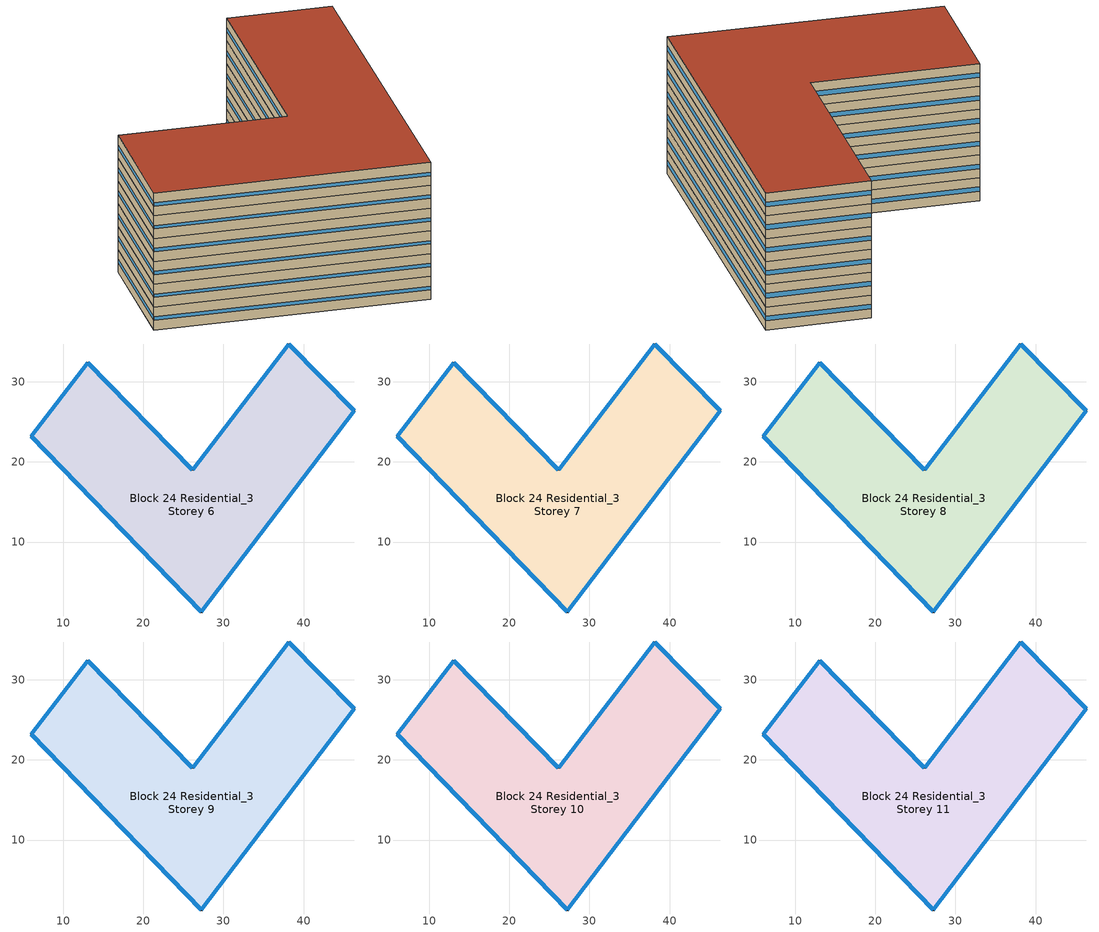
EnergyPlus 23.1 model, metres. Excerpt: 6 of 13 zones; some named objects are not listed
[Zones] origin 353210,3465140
Block 24 Residential_3 Storey 6
 floor outside (Project Floor): 38.16,34.72 46.32,26.4 27.22,1.28 6.01,23.19 13.09,32.41 26.13,19.03 z18
 wall outside (Project Wall): 6.01,23.19 27.22,1.28 46.32,26.4 38.16,34.72 26.13,19.03 13.09,32.41 6.01,23.19 z18:21
 window (Residential_west_window_construction): 6.02,23.18 27.21,1.29 / 38.15,34.71 26.14,19.04 / 13.09,32.4 6.01,23.2 z19.27:19.73
 window (Residential_east_window_construction): 27.23,1.29 46.31,26.39 / 46.32,26.4 38.16,34.71 / 26.13,19.04 13.1,32.4 z19.2:19.8
 roof outside (Project Ceiling): 27.22,1.28 46.32,26.4 38.16,34.72 26.13,19.03 13.09,32.41 6.01,23.19 z21
Block 24 Residential_3 Storey 7
 floor outside (Project Floor): 38.16,34.72 46.32,26.4 27.22,1.28 6.01,23.19 13.09,32.41 26.13,19.03 z21
 wall outside (Project Wall): 6.01,23.19 27.22,1.28 46.32,26.4 38.16,34.72 26.13,19.03 13.09,32.41 6.01,23.19 z21:24
 window (Residential_west_window_construction): 6.02,23.18 27.21,1.29 / 38.15,34.71 26.14,19.04 / 13.09,32.4 6.01,23.2 z22.27:22.73
 window (Residential_east_window_construction): 27.23,1.29 46.31,26.39 / 46.32,26.4 38.16,34.71 / 26.13,19.04 13.1,32.4 z22.2:22.8
 roof outside (Project Ceiling): 27.22,1.28 46.32,26.4 38.16,34.72 26.13,19.03 13.09,32.41 6.01,23.19 z24
Block 24 Residential_3 Storey 8
 floor outside (Project Floor): 38.16,34.72 46.32,26.4 27.22,1.28 6.01,23.19 13.09,32.41 26.13,19.03 z24
 wall outside (Project Wall): 6.01,23.19 27.22,1.28 46.32,26.4 38.16,34.72 26.13,19.03 13.09,32.41 6.01,23.19 z24:27
 window (Residential_west_window_construction): 6.02,23.18 27.21,1.29 / 38.15,34.71 26.14,19.04 / 13.09,32.4 6.01,23.2 z25.27:25.73
 window (Residential_east_window_construction): 27.23,1.29 46.31,26.39 / 46.32,26.4 38.16,34.71 / 26.13,19.04 13.1,32.4 z25.2:25.8
 roof outside (Project Ceiling): 27.22,1.28 46.32,26.4 38.16,34.72 26.13,19.03 13.09,32.41 6.01,23.19 z27
Block 24 Residential_3 Storey 9
 floor outside (Project Floor): 38.16,34.72 46.32,26.4 27.22,1.28 6.01,23.19 13.09,32.41 26.13,19.03 z27
 wall outside (Project Wall): 6.01,23.19 27.22,1.28 46.32,26.4 38.16,34.72 26.13,19.03 13.09,32.41 6.01,23.19 z27:30
 window (Residential_west_window_construction): 6.02,23.18 27.21,1.29 / 38.15,34.71 26.14,19.04 / 13.09,32.4 6.01,23.2 z28.27:28.73
 window (Residential_east_window_construction): 27.23,1.29 46.31,26.39 / 46.32,26.4 38.16,34.71 / 26.13,19.04 13.1,32.4 z28.2:28.8
 roof outside (Project Ceiling): 27.22,1.28 46.32,26.4 38.16,34.72 26.13,19.03 13.09,32.41 6.01,23.19 z30
Block 24 Residential_3 Storey 10
 floor outside (Project Floor): 38.16,34.72 46.32,26.4 27.22,1.28 6.01,23.19 13.09,32.41 26.13,19.03 z30
 wall outside (Project Wall): 6.01,23.19 27.22,1.28 46.32,26.4 38.16,34.72 26.13,19.03 13.09,32.41 6.01,23.19 z30:33
 window (Residential_west_window_construction): 6.02,23.18 27.21,1.29 / 38.15,34.71 26.14,19.04 / 13.09,32.4 6.01,23.2 z31.27:31.73
 window (Residential_east_window_construction): 27.23,1.29 46.31,26.39 / 46.32,26.4 38.16,34.71 / 26.13,19.04 13.1,32.4 z31.2:31.8
 roof outside (Project Ceiling): 27.22,1.28 46.32,26.4 38.16,34.72 26.13,19.03 13.09,32.41 6.01,23.19 z33
Block 24 Residential_3 Storey 11
 floor outside (Project Floor): 38.16,34.72 46.32,26.4 27.22,1.28 6.01,23.19 13.09,32.41 26.13,19.03 z33
 wall outside (Project Wall): 6.01,23.19 27.22,1.28 46.32,26.4 38.16,34.72 26.13,19.03 13.09,32.41 6.01,23.19 z33:36
 window (Residential_west_window_construction): 6.02,23.18 27.21,1.29 / 38.15,34.71 26.14,19.04 / 13.09,32.4 6.01,23.2 z34.27:34.73
 window (Residential_east_window_construction): 27.23,1.29 46.31,26.39 / 46.32,26.4 38.16,34.71 / 26.13,19.04 13.1,32.4 z34.2:34.8
 roof outside (Project Ceiling): 27.22,1.28 46.32,26.4 38.16,34.72 26.13,19.03 13.09,32.41 6.01,23.19 z36
[Building]
Building_1: North Axis=0; Terrain=City; Loads Convergence Tolerance Value=0.04; Temperature Convergence Tolerance Value=0.4; Solar Distribution=FullExterior; Maximum Number of Warmup Days=25; Minimum Number of Warmup Days=6
[Site:Location]
CHN Design_Conditions: Latitude=30; Longitude=114; Time Zone=8; Elevation=12
[SIZINGPERIOD:DESIGNDAY] Day of Month=21; DryBulb Temperature Range Modifier Type=DefaultMultipliers; Humidity Condition Type=Wetbulb; Barometric Pressure=101181; Rain Indicator=No; Snow Indicator=No; Daylight Saving Time Indicator=No; Sky Clearness=0; Begin Environment Reset Mode=FullResetAtBeginEnvironment
Name | Month | Day Type | Maximum DryBulb Temperature | Daily DryBulb Temperature Range | Wetbulb or DewPoint at Maximum DryBulb | Wind Speed | Wind Direction | Solar Model Indicator | ASHRAE Clear Sky Optical Depth for Beam Irradiance taub | ASHRAE Clear Sky Optical Depth for Diffuse Irradiance taud
Ann Htg 99.6% Condns DB | 1 | WinterDesignDay | -10 | 0 | -4.8 | 1 | 340 | ASHRAEClearSky | 0 | 0
Ann Clg .4% Condns DB=>MWB | 7 | SummerDesignDay | 40 | 6.6 | 27.1 | 3.5 | 220 | ASHRAETau | 0.781 | 1.413
[MATERIAL]
DefaultMaterial: Roughness=Rough; Thickness=0.1; Conductivity=0.1; Density=1000; Specific Heat=1000; Thermal Absorptance=0.9; Solar Absorptance=0.7; Visible Absorptance=0.7
[WINDOWMATERIAL:SIMPLEGLAZINGSYSTEM] UFactor=1.5; Solar Heat Gain Coefficient=0.4; Visible Transmittance=0.6
Residential_east_window; Residential_west_window
[CONSTRUCTION]
Project Wall; Project Floor; Project Ceiling: DefaultMaterial
Residential_east_window_construction: Residential_east_window
Residential_west_window_construction: Residential_west_window
[SPACE] Ceiling Height=autocalculate; Volume=autocalculate; Floor Area=autocalculate; Space Type=Residential
Name | Zone
Block 24 Residential_3 Storey 6_space | Block 24 Residential_3 Storey 6
Block 24 Residential_3 Storey 7_space | Block 24 Residential_3 Storey 7
Block 24 Residential_3 Storey 8_space | Block 24 Residential_3 Storey 8
Block 24 Residential_3 Storey 9_space | Block 24 Residential_3 Storey 9
Block 24 Residential_3 Storey 10_space | Block 24 Residential_3 Storey 10
Block 24 Residential_3 Storey 11_space | Block 24 Residential_3 Storey 11
[SPACELIST]
Residential: Block 24 Residential_3 Storey 0_space, Block 24 Residential_3 Storey 1_space, Block 24 Residential_3 Storey 2_space, Block 24 Residential_3 Storey 3_space, Block 24 Residential_3 Storey 4_space, Block 24 Residential_3 Storey 5_space, Block 24 Residential_3 Storey 6_space, Block 24 Residential_3 Storey 7_space, Block 24 Residential_3 Storey 8_space, Block 24 Residential_3 Storey 9_space, Block 24 Residential_3 Storey 10_space, Block 24 Residential_3 Storey 11_space, Block 24 Residential_3 Storey 12_space
[ZONE] Type=1; Multiplier=1; Ceiling Height=autocalculate; Volume=autocalculate; Floor Area=autocalculate; Part of Total Floor Area=Yes
Block 24 Residential_3 Storey 6; Block 24 Residential_3 Storey 7; Block 24 Residential_3 Storey 8; Block 24 Residential_3 Storey 9; Block 24 Residential_3 Storey 10; Block 24 Residential_3 Storey 11
[PEOPLE]
People_for_residential: Zone or ZoneList or Space or SpaceList=Residential; Number of People Schedule=SeasonalSchedule_Schedule_residential_people; Number of People Calculation Method=People/Area; People per Floor Area=0.04; Fraction Radiant=0.3; Sensible Heat Fraction=autocalculate; Activity Level Schedule=SeasonalSchedule_Schedule_residential_activity; Carbon Dioxide Generation Rate=3.82e-08; Enable ASHRAE 55 Comfort Warnings=No; Mean Radiant Temperature Calculation Type=ZoneAveraged; Clothing Insulation Calculation Method=ClothingInsulationSchedule; Cold Stress Temperature Threshold=15.56; Heat Stress Temperature Threshold=30
[LIGHTS]
Light_for_residential: Zone or ZoneList or Space or SpaceList=Residential; Schedule=SeasonalSchedule_residential_lighting; Design Level Calculation Method=Watts/Area; Watts per Zone Floor Area=5; Return Air Fraction=0; Fraction Radiant=0.32; Fraction Visible=0.25; Fraction Replaceable=1; EndUse Subcategory=General; Return Air Fraction Calculated from Plenum Temperature=No; Return Air Fraction Function of Plenum Temperature Coefficient 1=0; Return Air Fraction Function of Plenum Temperature Coefficient 2=0
[ELECTRICEQUIPMENT]
Equipment_for_residential: Zone or ZoneList or Space or SpaceList=Residential; Schedule=SeasonalSchedule_Schedule_residential_equipment; Design Level Calculation Method=Watts/Area; Watts per Zone Floor Area=3.8; Fraction Latent=0; Fraction Radiant=0; Fraction Lost=0; EndUse Subcategory=Electric Equipment
[DAYLIGHTING:CONTROLS] Illuminance Setpoint at Reference Point 1=300
Name | Zone or Space | Glare Calculation Daylighting Reference Point | Daylighting Reference Point 1
Dlight_Block 24 Residential_3 Storey 6 | Block 24 Residential_3 Storey 6 | Rpoint_Block 24 Residential_3 Storey 6 | Rpoint_Block 24 Residential_3 Storey 6
Dlight_Block 24 Residential_3 Storey 7 | Block 24 Residential_3 Storey 7 | Rpoint_Block 24 Residential_3 Storey 7 | Rpoint_Block 24 Residential_3 Storey 7
Dlight_Block 24 Residential_3 Storey 8 | Block 24 Residential_3 Storey 8 | Rpoint_Block 24 Residential_3 Storey 8 | Rpoint_Block 24 Residential_3 Storey 8
Dlight_Block 24 Residential_3 Storey 9 | Block 24 Residential_3 Storey 9 | Rpoint_Block 24 Residential_3 Storey 9 | Rpoint_Block 24 Residential_3 Storey 9
Dlight_Block 24 Residential_3 Storey 10 | Block 24 Residential_3 Storey 10 | Rpoint_Block 24 Residential_3 Storey 10 | Rpoint_Block 24 Residential_3 Storey 10
Dlight_Block 24 Residential_3 Storey 11 | Block 24 Residential_3 Storey 11 | Rpoint_Block 24 Residential_3 Storey 11 | Rpoint_Block 24 Residential_3 Storey 11
[HVACTEMPLATE:ZONE:IDEALLOADSAIRSYSTEM] Template Thermostat=Thermostat_for_residential; Maximum Heating Supply Air Temperature=50; Minimum Cooling Supply Air Temperature=13; Maximum Heating Supply Air Humidity Ratio=0.0156; Minimum Cooling Supply Air Humidity Ratio=0.0077; Heating Limit=NoLimit; Cooling Limit=NoLimit; Dehumidification Control Type=ConstantSensibleHeatRatio; Cooling Sensible Heat Ratio=0.7; Dehumidification Setpoint=60; Humidification Control Type=None; Humidification Setpoint=30; Outdoor Air Method=DetailedSpecification; Outdoor Air Flow Rate per Person=0.00944; Outdoor Air Flow Rate per Zone Floor Area=0; Outdoor Air Flow Rate per Zone=0; Design Specification Outdoor Air Object=Ventilation_for_residential; Demand Controlled Ventilation Type=None; Outdoor Air Economizer Type=NoEconomizer; Heat Recovery Type=None; Sensible Heat Recovery Effectiveness=0.7; Latent Heat Recovery Effectiveness=0.65
Block 24 Residential_3 Storey 6; Block 24 Residential_3 Storey 7; Block 24 Residential_3 Storey 8; Block 24 Residential_3 Storey 9; Block 24 Residential_3 Storey 10; Block 24 Residential_3 Storey 11
[DESIGNSPECIFICATION:OUTDOORAIR]
Ventilation_for_residential: Outdoor Air Method=Flow/Person; Outdoor Air Flow per Person=0.00833333; Outdoor Air Flow per Zone Floor Area=0; Outdoor Air Flow per Zone=0; Outdoor Air Flow Air Changes per Hour=0
[SCHEDULE:DAY:HOURLY]
Schedule_residential_lighting_weekday_hourly; Schedule_residential_lighting_holiday_hourly: 0.1, 0.1, 0.1, 0.1, 0.1, 0.8, 0.5, 0, 0, 0, 0, 0, 0, 0, 0, 0, 0, 0, 1, 1, 1, 1, 0.1, 0.1
Schedule_residential_equipment_weekday_hourly: 0.2, 0.2, 0.2, 0.2, 0.2, 0.2, 0.8, 0.8, 0.6, 0.6, 0.8, 0.8, 0.8, 0.5, 0.5, 0.5, 0.6, 0.9, 0.9, 0.9, 0.9, 0.9, 0.2, 0.2
Schedule_residential_equipment_holiday_hourly: 0.2, 0.2, 0.2, 0.2, 0.2, 0.2, 0.75, 1, 0.5, 0.3, 0.5, 0.8, 0.5, 0.25, 0.25, 0.25, 0.25, 0.5, 0.9, 0.8, 0.75, 0.5, 0.2, 0.2
Schedule_residential_people_weekday_hourly: 1, 1, 1, 1, 1, 1, 0.5, 0.5, 0, 0, 0, 0, 0, 0, 0, 0, 0, 0, 0, 0, 0.5, 1, 1, 1
Schedule_residential_people_holiday_hourly: 0.5, 0.5, 0.5, 0.5, 0.5, 0.5, 0.5, 0.5, 0.5, 0.5, 0.5, 0.5, 0.5, 0.5, 0.5, 0.5, 0.5, 0.5, 0.5, 0.5, 0.5, 0.5, 0.5, 0.5
Schedule_residential_activity_weekday_hourly; Schedule_residential_activity_holiday_hourly: 108, 108, 108, 108, 108, 108, 108, 108, 108, 108, 108, 108, 108, 108, 108, 108, 108, 108, 108, 108, 108, 108, 108, 108
[SCHEDULE:WEEK:DAILY]
Schedule_residential_lighting_weekly: Schedule_residential_lighting_holiday_hourly, Schedule_residential_lighting_weekday_hourly, Schedule_residential_lighting_weekday_hourly, Schedule_residential_lighting_weekday_hourly, Schedule_residential_lighting_weekday_hourly, Schedule_residential_lighting_weekday_hourly, Schedule_residential_lighting_holiday_hourly, Schedule_residential_lighting_holiday_hourly, Schedule_residential_lighting_weekday_hourly, Schedule_residential_lighting_weekday_hourly, Schedule_residential_lighting_holiday_hourly, Schedule_residential_lighting_holiday_hourly
Schedule_residential_equipment_weekly: Schedule_residential_equipment_holiday_hourly, Schedule_residential_equipment_weekday_hourly, Schedule_residential_equipment_weekday_hourly, Schedule_residential_equipment_weekday_hourly, Schedule_residential_equipment_weekday_hourly, Schedule_residential_equipment_weekday_hourly, Schedule_residential_equipment_holiday_hourly, Schedule_residential_equipment_holiday_hourly, Schedule_residential_equipment_weekday_hourly, Schedule_residential_equipment_weekday_hourly, Schedule_residential_equipment_holiday_hourly, Schedule_residential_equipment_holiday_hourly
Schedule_residential_people_weekly: Schedule_residential_people_holiday_hourly, Schedule_residential_people_weekday_hourly, Schedule_residential_people_weekday_hourly, Schedule_residential_people_weekday_hourly, Schedule_residential_people_weekday_hourly, Schedule_residential_people_weekday_hourly, Schedule_residential_people_holiday_hourly, Schedule_residential_people_holiday_hourly, Schedule_residential_people_weekday_hourly, Schedule_residential_people_weekday_hourly, Schedule_residential_people_holiday_hourly, Schedule_residential_people_holiday_hourly
Schedule_residential_activity_weekly: Schedule_residential_activity_holiday_hourly, Schedule_residential_activity_weekday_hourly, Schedule_residential_activity_weekday_hourly, Schedule_residential_activity_weekday_hourly, Schedule_residential_activity_weekday_hourly, Schedule_residential_activity_weekday_hourly, Schedule_residential_activity_holiday_hourly, Schedule_residential_activity_holiday_hourly, Schedule_residential_activity_weekday_hourly, Schedule_residential_activity_weekday_hourly, Schedule_residential_activity_holiday_hourly, Schedule_residential_activity_holiday_hourly
[SCHEDULE:YEAR]
SeasonalSchedule_residential_lighting: Schedule_residential_lighting_weekly, 1, 1, 12, 31
SeasonalSchedule_Schedule_residential_equipment: Schedule_residential_equipment_weekly, 1, 1, 12, 31
SeasonalSchedule_Schedule_residential_people: Schedule_residential_people_weekly, 1, 1, 12, 31
SeasonalSchedule_Schedule_residential_activity: Schedule_residential_activity_weekly, 1, 1, 12, 31
